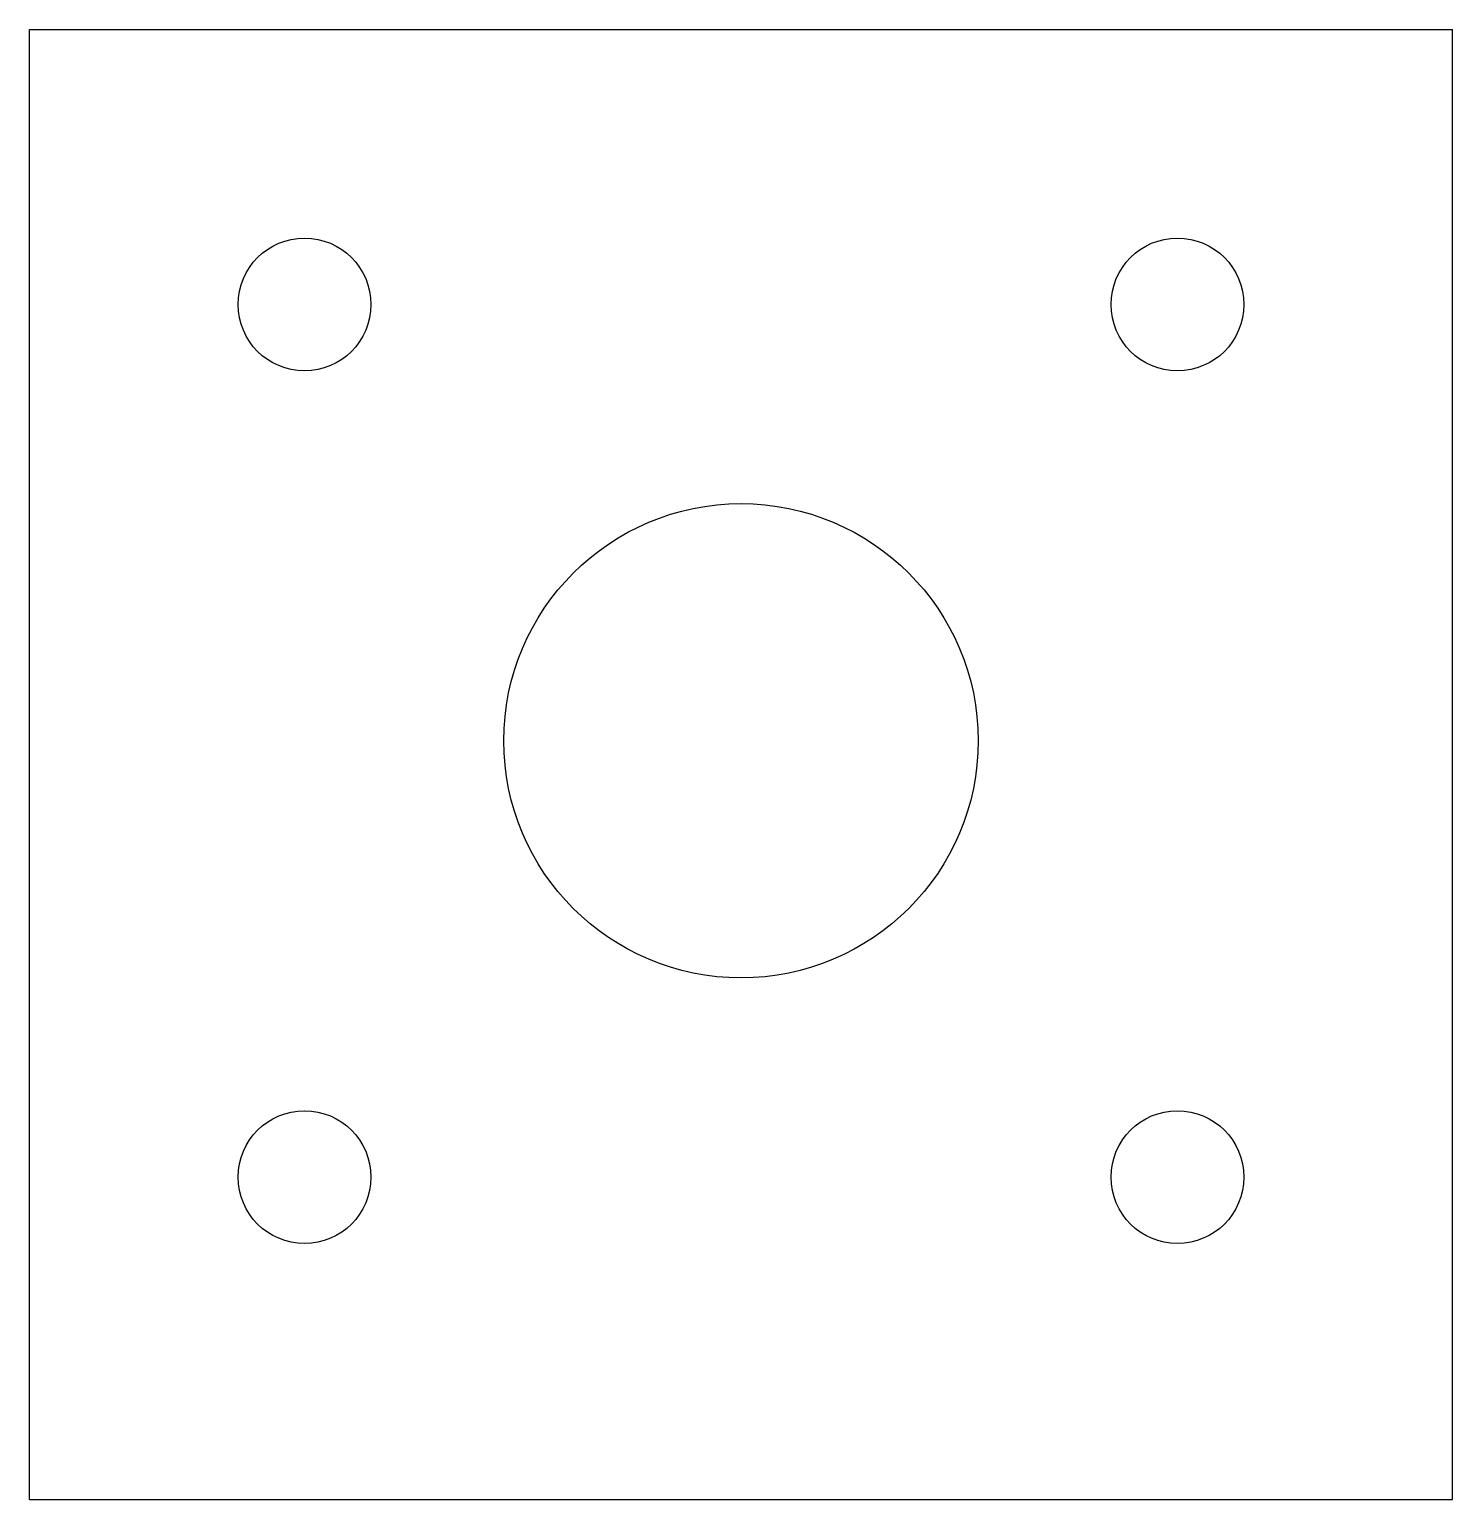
# Model space of a CAD drawing. Header units: millimetres. Extents: x 0 to 150, y 0 to 155.
import ezdxf

# ---------------------------------------------------------------- set-up
doc = ezdxf.new("R2010")
doc.units = ezdxf.units.MM
doc.layers.add('flat', color=7, linetype='CONTINUOUS')

msp = doc.modelspace()

# ---------------------------------------------------------------- linework, layer by layer
at = {"layer": 'flat'}
for p, q in [((0, 0), (0, 155)), ((0, 155), (150, 155)), ((150, 0), (150, 155)), ((0, 0), (150, 0))]:
    msp.add_line(p, q, dxfattribs=at)
for centre, radius in [((29, 126), 7), ((121, 126), 7), ((75, 80), 25), ((29, 34), 7), ((121, 34), 7)]:
    msp.add_circle(centre, radius, dxfattribs=at)

doc.saveas('drawing.dxf')
